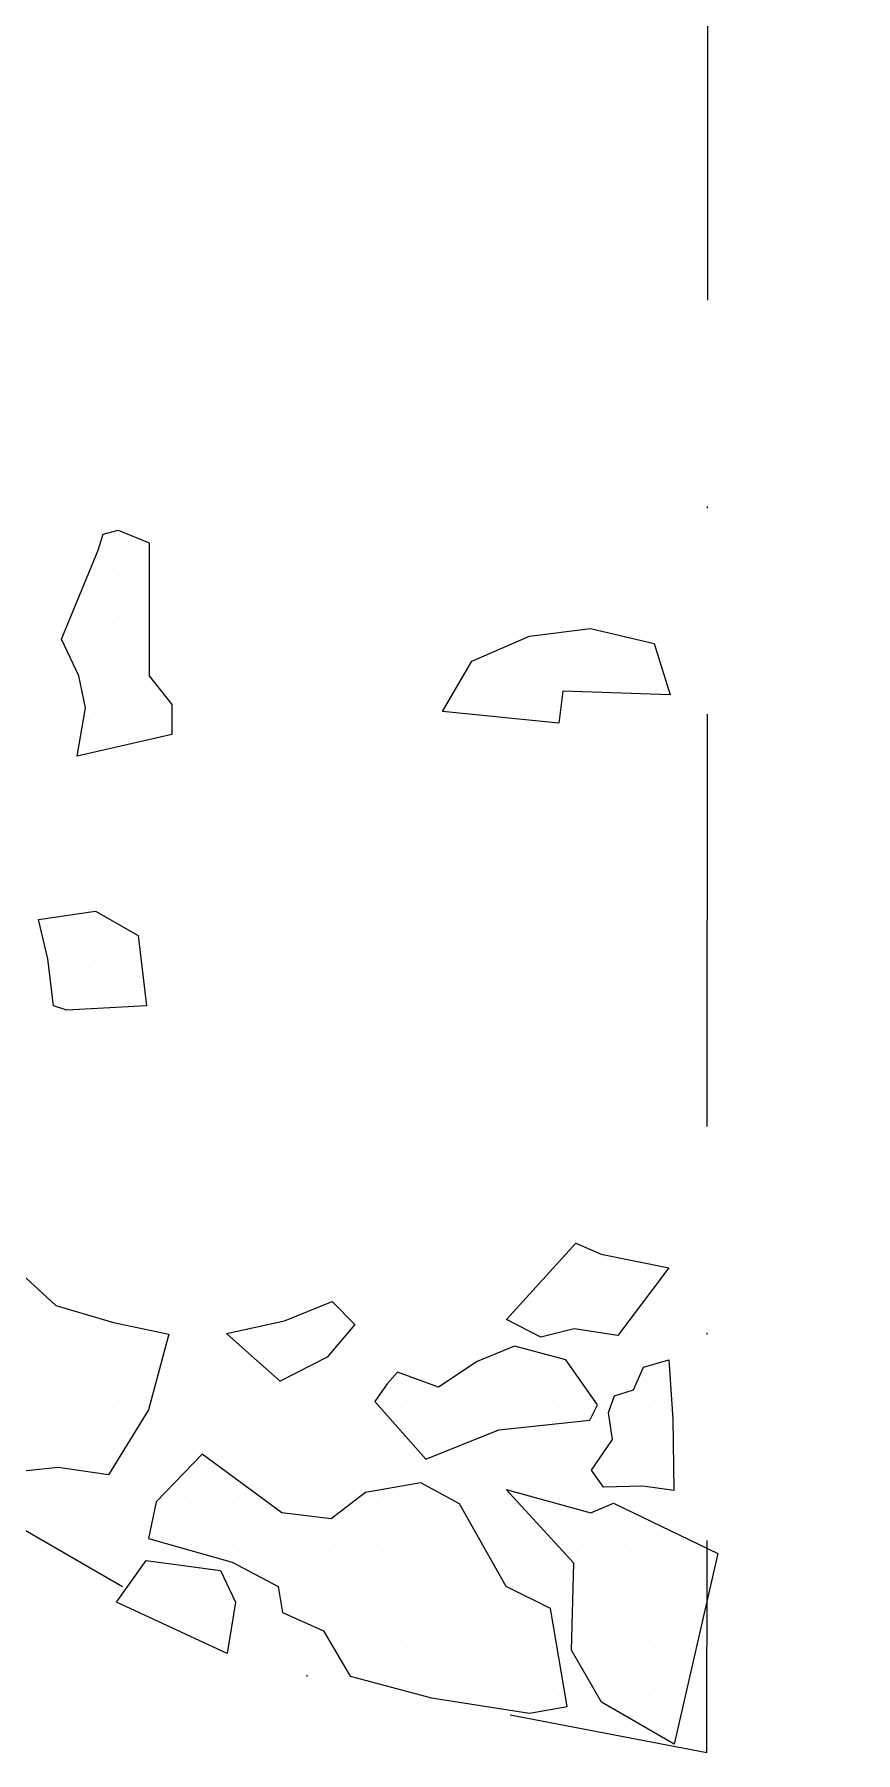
# Model space of a CAD drawing. Header units: metres. Extents: x -1500 to -960, y -1224 to -659.
# Drawn here: x -1010.2 to -960.4, y -1223.9 to -1119.7 of the extents above; entities that cross this region are included whole.
import ezdxf

# ---------------------------------------------------------------- set-up
doc = ezdxf.new("R2010")
doc.units = ezdxf.units.M
doc.header["$LTSCALE"] = 25
doc.header["$MEASUREMENT"] = 0
doc.linetypes.add('STRICHPUNKTX2', pattern=[2, 1, -0.5, 0, -0.5])
doc.layers.get('0').update_dxf_attribs({"linetype": 'CONTINUOUS'})
for name, color, linetype in [('GRABUNGSGRENZE', 3, 'STRICHPUNKTX2'), ('STEINE', 4, 'CONTINUOUS'), ('STEINESCHRAFF', 4, 'CONTINUOUS')]:
    doc.layers.add(name, color=color, linetype=linetype)

# ---------------------------------------------------------------- blocks, each defined once
blk = doc.blocks.new('*X7')
at = {"color": 0}
for p, q in [((-1005, -1150), (-1005, -1150)), ((-1005.625, -1151.25), (-1005.625, -1151.25)), ((-1004.375, -1151.25), (-1004.375, -1151.25)), ((-1006.25, -1152.5), (-1006.25, -1152.5)), ((-1005, -1152.5), (-1005, -1152.5)), ((-1003.75, -1152.5), (-1003.75, -1152.5)), ((-1006.875, -1153.75), (-1006.875, -1153.75)), ((-1005.625, -1153.75), (-1005.625, -1153.75)), ((-1004.375, -1153.75), (-1004.375, -1153.75)), ((-1007.5, -1155), (-1007.5, -1155)), ((-1006.25, -1155), (-1006.25, -1155)), ((-1005, -1155), (-1005, -1155)), ((-1003.75, -1155), (-1003.75, -1155)), ((-1008.125, -1156.25), (-1008.125, -1156.25)), ((-1006.875, -1156.25), (-1006.875, -1156.25)), ((-1005.625, -1156.25), (-1005.625, -1156.25)), ((-1004.375, -1156.25), (-1004.375, -1156.25)), ((-979.375, -1156.25), (-979.375, -1156.25)), ((-978.125, -1156.25), (-978.125, -1156.25)), ((-976.875, -1156.25), (-976.875, -1156.25)), ((-975.625, -1156.25), (-975.625, -1156.25)), ((-974.375, -1156.25), (-974.375, -1156.25)), ((-1007.5, -1157.5), (-1007.5, -1157.5)), ((-1006.25, -1157.5), (-1006.25, -1157.5)), ((-1005, -1157.5), (-1005, -1157.5)), ((-1003.75, -1157.5), (-1003.75, -1157.5)), ((-982.5, -1157.5), (-982.5, -1157.5)), ((-981.25, -1157.5), (-981.25, -1157.5)), ((-980, -1157.5), (-980, -1157.5)), ((-978.75, -1157.5), (-978.75, -1157.5)), ((-977.5, -1157.5), (-977.5, -1157.5)), ((-976.25, -1157.5), (-976.25, -1157.5)), ((-975, -1157.5), (-975, -1157.5)), ((-973.75, -1157.5), (-973.75, -1157.5)), ((-972.5, -1157.5), (-972.5, -1157.5)), ((-1006.875, -1158.75), (-1006.875, -1158.75)), ((-1005.625, -1158.75), (-1005.625, -1158.75)), ((-1004.375, -1158.75), (-1004.375, -1158.75)), ((-1003.125, -1158.75), (-1003.125, -1158.75)), ((-983.125, -1158.75), (-983.125, -1158.75)), ((-981.875, -1158.75), (-981.875, -1158.75)), ((-980.625, -1158.75), (-980.625, -1158.75)), ((-979.375, -1158.75), (-979.375, -1158.75)), ((-978.125, -1158.75), (-978.125, -1158.75)), ((-976.875, -1158.75), (-976.875, -1158.75)), ((-975.625, -1158.75), (-975.625, -1158.75)), ((-974.375, -1158.75), (-974.375, -1158.75)), ((-973.125, -1158.75), (-973.125, -1158.75)), ((-1006.25, -1160), (-1006.25, -1160)), ((-1005, -1160), (-1005, -1160)), ((-1003.75, -1160), (-1003.75, -1160)), ((-1002.5, -1160), (-1002.5, -1160)), ((-983.75, -1160), (-983.75, -1160)), ((-982.5, -1160), (-982.5, -1160)), ((-981.25, -1160), (-981.25, -1160)), ((-980, -1160), (-980, -1160)), ((-978.75, -1160), (-978.75, -1160)), ((-1006.875, -1161.25), (-1006.875, -1161.25)), ((-1005.625, -1161.25), (-1005.625, -1161.25)), ((-1004.375, -1161.25), (-1004.375, -1161.25)), ((-1003.125, -1161.25), (-1003.125, -1161.25)), ((-1001.875, -1161.25), (-1001.875, -1161.25)), ((-979.375, -1161.25), (-979.375, -1161.25)), ((-1006.25, -1162.5), (-1006.25, -1162.5)), ((-1005, -1162.5), (-1005, -1162.5)), ((-1003.75, -1162.5), (-1003.75, -1162.5)), ((-1009.375, -1173.75), (-1009.375, -1173.75)), ((-1008.125, -1173.75), (-1008.125, -1173.75)), ((-1006.875, -1173.75), (-1006.875, -1173.75)), ((-1005.625, -1173.75), (-1005.625, -1173.75)), ((-1008.75, -1175), (-1008.75, -1175)), ((-1007.5, -1175), (-1007.5, -1175)), ((-1006.25, -1175), (-1006.25, -1175)), ((-1005, -1175), (-1005, -1175)), ((-1008.125, -1176.25), (-1008.125, -1176.25)), ((-1006.875, -1176.25), (-1006.875, -1176.25)), ((-1005.625, -1176.25), (-1005.625, -1176.25)), ((-1004.375, -1176.25), (-1004.375, -1176.25)), ((-1008.75, -1177.5), (-1008.75, -1177.5)), ((-1007.5, -1177.5), (-1007.5, -1177.5)), ((-1006.25, -1177.5), (-1006.25, -1177.5)), ((-1005, -1177.5), (-1005, -1177.5)), ((-1003.75, -1177.5), (-1003.75, -1177.5)), ((-1008.125, -1178.75), (-1008.125, -1178.75)), ((-1006.875, -1178.75), (-1006.875, -1178.75)), ((-976.875, -1193.75), (-976.875, -1193.75)), ((-975.625, -1193.75), (-975.625, -1193.75)), ((-978.75, -1195), (-978.75, -1195)), ((-977.5, -1195), (-977.5, -1195)), ((-976.25, -1195), (-976.25, -1195)), ((-975, -1195), (-975, -1195)), ((-973.75, -1195), (-973.75, -1195)), ((-972.5, -1195), (-972.5, -1195)), ((-979.375, -1196.25), (-979.375, -1196.25)), ((-978.125, -1196.25), (-978.125, -1196.25)), ((-976.875, -1196.25), (-976.875, -1196.25)), ((-975.625, -1196.25), (-975.625, -1196.25)), ((-974.375, -1196.25), (-974.375, -1196.25)), ((-973.125, -1196.25), (-973.125, -1196.25)), ((-1010, -1197.5), (-1010, -1197.5)), ((-1008.75, -1197.5), (-1008.75, -1197.5)), ((-1007.5, -1197.5), (-1007.5, -1197.5)), ((-993.75, -1197.5), (-993.75, -1197.5)), ((-992.5, -1197.5), (-992.5, -1197.5)), ((-991.25, -1197.5), (-991.25, -1197.5)), ((-981.25, -1197.5), (-981.25, -1197.5)), ((-980, -1197.5), (-980, -1197.5)), ((-978.75, -1197.5), (-978.75, -1197.5)), ((-977.5, -1197.5), (-977.5, -1197.5)), ((-976.25, -1197.5), (-976.25, -1197.5)), ((-975, -1197.5), (-975, -1197.5)), ((-1009.375, -1198.75), (-1009.375, -1198.75)), ((-1008.125, -1198.75), (-1008.125, -1198.75)), ((-1006.875, -1198.75), (-1006.875, -1198.75)), ((-1005.625, -1198.75), (-1005.625, -1198.75)), ((-1004.375, -1198.75), (-1004.375, -1198.75)), ((-1003.125, -1198.75), (-1003.125, -1198.75)), ((-998.125, -1198.75), (-998.125, -1198.75)), ((-996.875, -1198.75), (-996.875, -1198.75)), ((-995.625, -1198.75), (-995.625, -1198.75)), ((-994.375, -1198.75), (-994.375, -1198.75)), ((-993.125, -1198.75), (-993.125, -1198.75)), ((-991.875, -1198.75), (-991.875, -1198.75)), ((-1010, -1200), (-1010, -1200)), ((-1008.75, -1200), (-1008.75, -1200)), ((-1007.5, -1200), (-1007.5, -1200)), ((-1006.25, -1200), (-1006.25, -1200)), ((-1005, -1200), (-1005, -1200)), ((-1003.75, -1200), (-1003.75, -1200)), ((-1002.5, -1200), (-1002.5, -1200)), ((-996.25, -1200), (-996.25, -1200)), ((-995, -1200), (-995, -1200)), ((-993.75, -1200), (-993.75, -1200)), ((-982.5, -1200), (-982.5, -1200)), ((-981.25, -1200), (-981.25, -1200)), ((-980, -1200), (-980, -1200)), ((-978.75, -1200), (-978.75, -1200)), ((-1009.375, -1201.25), (-1009.375, -1201.25)), ((-1008.125, -1201.25), (-1008.125, -1201.25)), ((-1006.875, -1201.25), (-1006.875, -1201.25)), ((-1005.625, -1201.25), (-1005.625, -1201.25)), ((-1004.375, -1201.25), (-1004.375, -1201.25)), ((-1003.125, -1201.25), (-1003.125, -1201.25)), ((-988.125, -1201.25), (-988.125, -1201.25)), ((-984.375, -1201.25), (-984.375, -1201.25)), ((-983.125, -1201.25), (-983.125, -1201.25)), ((-981.875, -1201.25), (-981.875, -1201.25)), ((-980.625, -1201.25), (-980.625, -1201.25)), ((-979.375, -1201.25), (-979.375, -1201.25)), ((-978.125, -1201.25), (-978.125, -1201.25)), ((-973.125, -1201.25), (-973.125, -1201.25)), ((-971.875, -1201.25), (-971.875, -1201.25)), ((-1010, -1202.5), (-1010, -1202.5)), ((-1008.75, -1202.5), (-1008.75, -1202.5)), ((-1007.5, -1202.5), (-1007.5, -1202.5)), ((-1006.25, -1202.5), (-1006.25, -1202.5)), ((-1005, -1202.5), (-1005, -1202.5)), ((-1003.75, -1202.5), (-1003.75, -1202.5)), ((-988.75, -1202.5), (-988.75, -1202.5)), ((-987.5, -1202.5), (-987.5, -1202.5)), ((-986.25, -1202.5), (-986.25, -1202.5)), ((-985, -1202.5), (-985, -1202.5)), ((-983.75, -1202.5), (-983.75, -1202.5)), ((-982.5, -1202.5), (-982.5, -1202.5)), ((-981.25, -1202.5), (-981.25, -1202.5)), ((-980, -1202.5), (-980, -1202.5)), ((-978.75, -1202.5), (-978.75, -1202.5)), ((-977.5, -1202.5), (-977.5, -1202.5)), ((-976.25, -1202.5), (-976.25, -1202.5)), ((-975, -1202.5), (-975, -1202.5)), ((-973.75, -1202.5), (-973.75, -1202.5)), ((-972.5, -1202.5), (-972.5, -1202.5)), ((-1009.375, -1203.75), (-1009.375, -1203.75)), ((-1008.125, -1203.75), (-1008.125, -1203.75)), ((-1006.875, -1203.75), (-1006.875, -1203.75)), ((-1005.625, -1203.75), (-1005.625, -1203.75)), ((-1004.375, -1203.75), (-1004.375, -1203.75)), ((-988.125, -1203.75), (-988.125, -1203.75)), ((-986.875, -1203.75), (-986.875, -1203.75)), ((-985.625, -1203.75), (-985.625, -1203.75)), ((-984.375, -1203.75), (-984.375, -1203.75)), ((-983.125, -1203.75), (-983.125, -1203.75)), ((-981.875, -1203.75), (-981.875, -1203.75)), ((-980.625, -1203.75), (-980.625, -1203.75)), ((-979.375, -1203.75), (-979.375, -1203.75)), ((-978.125, -1203.75), (-978.125, -1203.75)), ((-976.875, -1203.75), (-976.875, -1203.75)), ((-974.375, -1203.75), (-974.375, -1203.75)), ((-973.125, -1203.75), (-973.125, -1203.75)), ((-971.875, -1203.75), (-971.875, -1203.75)), ((-1010, -1205), (-1010, -1205)), ((-1008.75, -1205), (-1008.75, -1205)), ((-1007.5, -1205), (-1007.5, -1205)), ((-1006.25, -1205), (-1006.25, -1205)), ((-1005, -1205), (-1005, -1205)), ((-986.25, -1205), (-986.25, -1205)), ((-985, -1205), (-985, -1205)), ((-983.75, -1205), (-983.75, -1205)), ((-975, -1205), (-975, -1205)), ((-973.75, -1205), (-973.75, -1205)), ((-972.5, -1205), (-972.5, -1205)), ((-1009.375, -1206.25), (-1009.375, -1206.25)), ((-1008.125, -1206.25), (-1008.125, -1206.25)), ((-1006.875, -1206.25), (-1006.875, -1206.25)), ((-1005.625, -1206.25), (-1005.625, -1206.25)), ((-999.375, -1206.25), (-999.375, -1206.25)), ((-975.625, -1206.25), (-975.625, -1206.25)), ((-974.375, -1206.25), (-974.375, -1206.25)), ((-973.125, -1206.25), (-973.125, -1206.25)), ((-971.875, -1206.25), (-971.875, -1206.25)), ((-1001.25, -1207.5), (-1001.25, -1207.5)), ((-1000, -1207.5), (-1000, -1207.5)), ((-998.75, -1207.5), (-998.75, -1207.5)), ((-975, -1207.5), (-975, -1207.5)), ((-973.75, -1207.5), (-973.75, -1207.5)), ((-972.5, -1207.5), (-972.5, -1207.5)), ((-1001.875, -1208.75), (-1001.875, -1208.75)), ((-1000.625, -1208.75), (-1000.625, -1208.75)), ((-999.375, -1208.75), (-999.375, -1208.75)), ((-998.125, -1208.75), (-998.125, -1208.75)), ((-996.875, -1208.75), (-996.875, -1208.75)), ((-990.625, -1208.75), (-990.625, -1208.75)), ((-989.375, -1208.75), (-989.375, -1208.75)), ((-988.125, -1208.75), (-988.125, -1208.75)), ((-986.875, -1208.75), (-986.875, -1208.75)), ((-985.625, -1208.75), (-985.625, -1208.75)), ((-980.625, -1208.75), (-980.625, -1208.75)), ((-979.375, -1208.75), (-979.375, -1208.75)), ((-1002.5, -1210), (-1002.5, -1210)), ((-1001.25, -1210), (-1001.25, -1210)), ((-1000, -1210), (-1000, -1210)), ((-998.75, -1210), (-998.75, -1210)), ((-997.5, -1210), (-997.5, -1210)), ((-996.25, -1210), (-996.25, -1210)), ((-995, -1210), (-995, -1210)), ((-993.75, -1210), (-993.75, -1210)), ((-992.5, -1210), (-992.5, -1210)), ((-991.25, -1210), (-991.25, -1210)), ((-990, -1210), (-990, -1210)), ((-988.75, -1210), (-988.75, -1210)), ((-987.5, -1210), (-987.5, -1210)), ((-986.25, -1210), (-986.25, -1210)), ((-985, -1210), (-985, -1210)), ((-983.75, -1210), (-983.75, -1210)), ((-978.75, -1210), (-978.75, -1210)), ((-977.5, -1210), (-977.5, -1210)), ((-976.25, -1210), (-976.25, -1210)), ((-975, -1210), (-975, -1210)), ((-973.75, -1210), (-973.75, -1210)), ((-972.5, -1210), (-972.5, -1210)), ((-1001.875, -1211.25), (-1001.875, -1211.25)), ((-1000.625, -1211.25), (-1000.625, -1211.25)), ((-999.375, -1211.25), (-999.375, -1211.25)), ((-998.125, -1211.25), (-998.125, -1211.25)), ((-996.875, -1211.25), (-996.875, -1211.25)), ((-995.625, -1211.25), (-995.625, -1211.25)), ((-994.375, -1211.25), (-994.375, -1211.25)), ((-993.125, -1211.25), (-993.125, -1211.25)), ((-991.875, -1211.25), (-991.875, -1211.25)), ((-990.625, -1211.25), (-990.625, -1211.25)), ((-989.375, -1211.25), (-989.375, -1211.25)), ((-988.125, -1211.25), (-988.125, -1211.25)), ((-986.875, -1211.25), (-986.875, -1211.25)), ((-985.625, -1211.25), (-985.625, -1211.25)), ((-984.375, -1211.25), (-984.375, -1211.25)), ((-983.125, -1211.25), (-983.125, -1211.25)), ((-978.125, -1211.25), (-978.125, -1211.25)), ((-976.875, -1211.25), (-976.875, -1211.25)), ((-975.625, -1211.25), (-975.625, -1211.25)), ((-974.375, -1211.25), (-974.375, -1211.25)), ((-973.125, -1211.25), (-973.125, -1211.25)), ((-971.875, -1211.25), (-971.875, -1211.25)), ((-970.625, -1211.25), (-970.625, -1211.25)), ((-1002.5, -1212.5), (-1002.5, -1212.5)), ((-997.5, -1212.5), (-997.5, -1212.5)), ((-996.25, -1212.5), (-996.25, -1212.5)), ((-995, -1212.5), (-995, -1212.5)), ((-993.75, -1212.5), (-993.75, -1212.5)), ((-992.5, -1212.5), (-992.5, -1212.5)), ((-991.25, -1212.5), (-991.25, -1212.5)), ((-990, -1212.5), (-990, -1212.5)), ((-988.75, -1212.5), (-988.75, -1212.5)), ((-987.5, -1212.5), (-987.5, -1212.5)), ((-986.25, -1212.5), (-986.25, -1212.5)), ((-985, -1212.5), (-985, -1212.5)), ((-983.75, -1212.5), (-983.75, -1212.5)), ((-982.5, -1212.5), (-982.5, -1212.5)), ((-976.25, -1212.5), (-976.25, -1212.5)), ((-975, -1212.5), (-975, -1212.5)), ((-973.75, -1212.5), (-973.75, -1212.5)), ((-972.5, -1212.5), (-972.5, -1212.5)), ((-971.25, -1212.5), (-971.25, -1212.5)), ((-970, -1212.5), (-970, -1212.5)), ((-1004.375, -1213.75), (-1004.375, -1213.75)), ((-1003.125, -1213.75), (-1003.125, -1213.75)), ((-1001.875, -1213.75), (-1001.875, -1213.75)), ((-1000.625, -1213.75), (-1000.625, -1213.75)), ((-999.375, -1213.75), (-999.375, -1213.75)), ((-994.375, -1213.75), (-994.375, -1213.75)), ((-993.125, -1213.75), (-993.125, -1213.75)), ((-991.875, -1213.75), (-991.875, -1213.75)), ((-990.625, -1213.75), (-990.625, -1213.75)), ((-989.375, -1213.75), (-989.375, -1213.75)), ((-988.125, -1213.75), (-988.125, -1213.75)), ((-986.875, -1213.75), (-986.875, -1213.75)), ((-985.625, -1213.75), (-985.625, -1213.75)), ((-984.375, -1213.75), (-984.375, -1213.75)), ((-983.125, -1213.75), (-983.125, -1213.75)), ((-981.875, -1213.75), (-981.875, -1213.75)), ((-976.875, -1213.75), (-976.875, -1213.75)), ((-975.625, -1213.75), (-975.625, -1213.75)), ((-974.375, -1213.75), (-974.375, -1213.75)), ((-973.125, -1213.75), (-973.125, -1213.75)), ((-971.875, -1213.75), (-971.875, -1213.75)), ((-970.625, -1213.75), (-970.625, -1213.75)), ((-969.375, -1213.75), (-969.375, -1213.75)), ((-1003.75, -1215), (-1003.75, -1215)), ((-1002.5, -1215), (-1002.5, -1215)), ((-1001.25, -1215), (-1001.25, -1215)), ((-1000, -1215), (-1000, -1215)), ((-998.75, -1215), (-998.75, -1215)), ((-995, -1215), (-995, -1215)), ((-993.75, -1215), (-993.75, -1215)), ((-992.5, -1215), (-992.5, -1215)), ((-991.25, -1215), (-991.25, -1215)), ((-990, -1215), (-990, -1215)), ((-988.75, -1215), (-988.75, -1215)), ((-987.5, -1215), (-987.5, -1215)), ((-986.25, -1215), (-986.25, -1215)), ((-985, -1215), (-985, -1215)), ((-983.75, -1215), (-983.75, -1215)), ((-982.5, -1215), (-982.5, -1215)), ((-981.25, -1215), (-981.25, -1215)), ((-980, -1215), (-980, -1215)), ((-977.5, -1215), (-977.5, -1215)), ((-976.25, -1215), (-976.25, -1215)), ((-975, -1215), (-975, -1215)), ((-973.75, -1215), (-973.75, -1215)), ((-972.5, -1215), (-972.5, -1215)), ((-971.25, -1215), (-971.25, -1215)), ((-970, -1215), (-970, -1215)), ((-1001.875, -1216.25), (-1001.875, -1216.25)), ((-1000.625, -1216.25), (-1000.625, -1216.25)), ((-999.375, -1216.25), (-999.375, -1216.25)), ((-993.125, -1216.25), (-993.125, -1216.25)), ((-991.875, -1216.25), (-991.875, -1216.25)), ((-990.625, -1216.25), (-990.625, -1216.25)), ((-989.375, -1216.25), (-989.375, -1216.25)), ((-988.125, -1216.25), (-988.125, -1216.25)), ((-986.875, -1216.25), (-986.875, -1216.25)), ((-985.625, -1216.25), (-985.625, -1216.25)), ((-984.375, -1216.25), (-984.375, -1216.25)), ((-983.125, -1216.25), (-983.125, -1216.25)), ((-981.875, -1216.25), (-981.875, -1216.25)), ((-980.625, -1216.25), (-980.625, -1216.25)), ((-979.375, -1216.25), (-979.375, -1216.25)), ((-976.875, -1216.25), (-976.875, -1216.25)), ((-975.625, -1216.25), (-975.625, -1216.25)), ((-974.375, -1216.25), (-974.375, -1216.25)), ((-973.125, -1216.25), (-973.125, -1216.25)), ((-971.875, -1216.25), (-971.875, -1216.25)), ((-970.625, -1216.25), (-970.625, -1216.25)), ((-998.75, -1217.5), (-998.75, -1217.5)), ((-991.25, -1217.5), (-991.25, -1217.5)), ((-990, -1217.5), (-990, -1217.5)), ((-988.75, -1217.5), (-988.75, -1217.5)), ((-987.5, -1217.5), (-987.5, -1217.5)), ((-986.25, -1217.5), (-986.25, -1217.5)), ((-985, -1217.5), (-985, -1217.5)), ((-983.75, -1217.5), (-983.75, -1217.5)), ((-982.5, -1217.5), (-982.5, -1217.5)), ((-981.25, -1217.5), (-981.25, -1217.5)), ((-980, -1217.5), (-980, -1217.5)), ((-978.75, -1217.5), (-978.75, -1217.5)), ((-977.5, -1217.5), (-977.5, -1217.5)), ((-976.25, -1217.5), (-976.25, -1217.5)), ((-975, -1217.5), (-975, -1217.5)), ((-973.75, -1217.5), (-973.75, -1217.5)), ((-972.5, -1217.5), (-972.5, -1217.5)), ((-971.25, -1217.5), (-971.25, -1217.5)), ((-990.625, -1218.75), (-990.625, -1218.75)), ((-989.375, -1218.75), (-989.375, -1218.75)), ((-988.125, -1218.75), (-988.125, -1218.75)), ((-986.875, -1218.75), (-986.875, -1218.75)), ((-985.625, -1218.75), (-985.625, -1218.75)), ((-984.375, -1218.75), (-984.375, -1218.75)), ((-983.125, -1218.75), (-983.125, -1218.75)), ((-981.875, -1218.75), (-981.875, -1218.75)), ((-980.625, -1218.75), (-980.625, -1218.75)), ((-979.375, -1218.75), (-979.375, -1218.75)), ((-976.875, -1218.75), (-976.875, -1218.75)), ((-975.625, -1218.75), (-975.625, -1218.75)), ((-974.375, -1218.75), (-974.375, -1218.75)), ((-973.125, -1218.75), (-973.125, -1218.75)), ((-971.875, -1218.75), (-971.875, -1218.75)), ((-970.625, -1218.75), (-970.625, -1218.75)), ((-987.5, -1220), (-987.5, -1220)), ((-986.25, -1220), (-986.25, -1220)), ((-985, -1220), (-985, -1220)), ((-983.75, -1220), (-983.75, -1220)), ((-982.5, -1220), (-982.5, -1220)), ((-981.25, -1220), (-981.25, -1220)), ((-980, -1220), (-980, -1220)), ((-978.75, -1220), (-978.75, -1220)), ((-975, -1220), (-975, -1220)), ((-973.75, -1220), (-973.75, -1220)), ((-972.5, -1220), (-972.5, -1220)), ((-971.25, -1220), (-971.25, -1220)), ((-980.625, -1221.25), (-980.625, -1221.25)), ((-979.375, -1221.25), (-979.375, -1221.25)), ((-974.375, -1221.25), (-974.375, -1221.25)), ((-973.125, -1221.25), (-973.125, -1221.25)), ((-971.875, -1221.25), (-971.875, -1221.25)), ((-972.5, -1222.5), (-972.5, -1222.5)), ((-971.25, -1222.5), (-971.25, -1222.5))]:
    blk.add_line(p, q, dxfattribs=at)

msp = doc.modelspace()

# ---------------------------------------------------------------- linework, layer by layer
at = {"layer": 'GRABUNGSGRENZE', "flags": 128}
msp.add_lwpolyline([(-1252.2, -1095.84), (-1141.57, -1156.7), (-1097.86, -1179.89), (-1042.02, -1199.13), (-1026.22, -1201.43), (-996.38, -1218.67), (-969.37, -1223.87), (-969.28, -1057.51), (-964.44, -1036.94), (-965.94, -1013.02), (-967.35, -1000.73), (-961.95, -979.05), (-960.35, -948.89), (-961.5, -929.54), (-1246.42, -782.71)], dxfattribs=at)
at = {"layer": 'STEINE'}
for points in [[(-1007.56, -1163.46), (-1007.05, -1160.52), (-1007.45, -1158.59), (-1008.51, -1156.35), (-1006.28, -1150.97), (-1005.97, -1150), (-1005.06, -1149.75), (-1003.18, -1150.51), (-1003.18, -1158.59), (-1001.81, -1160.32), (-1001.82, -1162.15), (-1007.56, -1163.46)], [(-978.35, -1161.45), (-985.41, -1160.74), (-983.63, -1157.69), (-980.13, -1156.17), (-976.42, -1155.72), (-972.56, -1156.63), (-971.6, -1159.73), (-978.1, -1159.52), (-978.35, -1161.45)], [(-1008.99, -1178.59), (-1009.34, -1175.75), (-1009.9, -1173.36), (-1006.45, -1172.86), (-1003.86, -1174.33), (-1003.35, -1178.6), (-1008.18, -1178.85), (-1008.99, -1178.59)], [(-981.53, -1197.61), (-977.31, -1192.99), (-975.79, -1193.65), (-971.68, -1194.47), (-974.78, -1198.58), (-977.42, -1198.17), (-979.45, -1198.68), (-981.53, -1197.61)], [(-1012.57, -1206.98), (-1017.54, -1197.63), (-1013.73, -1194.59), (-1011.44, -1194.38), (-1008.85, -1196.77), (-1005.35, -1197.79), (-1002, -1198.51), (-1003.22, -1203.08), (-1005.66, -1207.03), (-1008.71, -1206.58), (-1012.57, -1206.98)], [(-995.25, -1201.36), (-996.62, -1200.14), (-998.49, -1198.46), (-994.99, -1197.7), (-992.09, -1196.53), (-990.72, -1197.91), (-992.4, -1199.89), (-995.25, -1201.36)], [(-976, -1202.79), (-977.93, -1200.05), (-981.03, -1199.23), (-983.31, -1200.15), (-985.65, -1201.72), (-988.14, -1200.8), (-988.75, -1201.51), (-989.51, -1202.58), (-986.41, -1206.09), (-981.99, -1204.31), (-976.46, -1203.71), (-976, -1202.79)], [(-971.38, -1207.98), (-973.26, -1207.72), (-975.65, -1207.77), (-976.36, -1206.75), (-975.09, -1204.88), (-975.34, -1203.25), (-974.98, -1202.24), (-973.82, -1201.88), (-973.21, -1200.51), (-971.68, -1200.05), (-971.43, -1203.66), (-971.38, -1207.98)], [(-977.84, -1221.07), (-978.85, -1215.13), (-981.55, -1213.81), (-984.38, -1208.78), (-986.72, -1207.51), (-990.07, -1208.11), (-992.16, -1209.69), (-995.15, -1209.33), (-999.97, -1205.77), (-1002.77, -1208.66), (-1003.23, -1210.9), (-998.15, -1212.32), (-995.36, -1213.8), (-995.11, -1215.37), (-992.62, -1216.49), (-991, -1219.24), (-986.07, -1220.56), (-980.13, -1221.48), (-977.84, -1221.07)], [(-971.35, -1223.36), (-975.76, -1220.82), (-977.59, -1217.67), (-977.43, -1212.39), (-981.54, -1207.92), (-976.41, -1209.34), (-975.04, -1208.74), (-968.7, -1211.79), (-971.35, -1223.36)], [(-1005.16, -1214.75), (-1003.38, -1212.22), (-998.86, -1212.83), (-997.95, -1214.76), (-998.46, -1217.86), (-1005.16, -1214.75)]]:
    msp.add_lwpolyline(points, dxfattribs=at)

# ---------------------------------------------------------------- block references
at = {"layer": 'STEINESCHRAFF'}
msp.add_blockref('*X7', (0, 0), dxfattribs=at)

doc.saveas('drawing.dxf')
